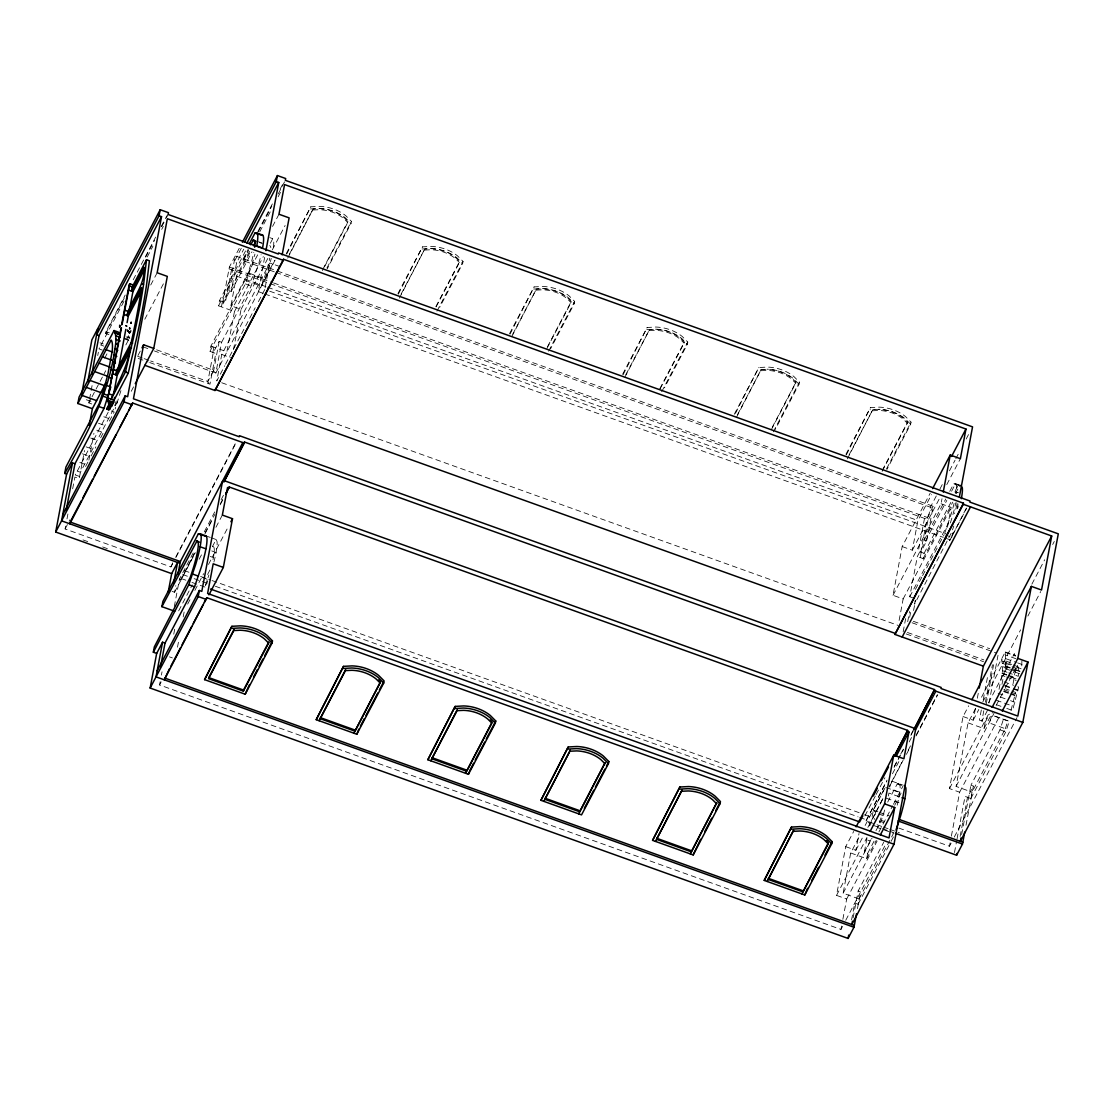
<?xml version="1.0" encoding="UTF-8"?>
<svg xmlns="http://www.w3.org/2000/svg" width="1114" height="1114" viewBox="0 0 1114 1114"><rect width="100%" height="100%" fill="white"/><g stroke="black" fill="none" stroke-linecap="round" stroke-linejoin="round"><path stroke-width="0.75" stroke-dasharray="5 3.75" d="M999.049 689.301C1000.595 679.637 1004.717 669.054 1001.347 659.446L1012.515 663.443M1002.001 684.33L1005.775 663.234L1005.246 652.01L979.944 700.205M1005.176 688.257L1017.291 665.169L1018.488 669.11L1018.335 676.309L1008.755 672.884M1021.9 660.867L1021.719 668.957L1015.926 666.882L1012.863 684.971M172.545 563.865L170.929 566.929L65.099 528.969L65.726 525.613M66.993 518.915L68.567 510.546M72.661 488.781L74.875 477.057L79.219 478.616L84.511 450.516M91.724 403.95L88.828 402.906L89.217 400.789M89.538 399.118L92.378 384.052M97.726 355.575L98.366 352.233M108.907 334.632L105.663 333.462L105.997 331.666L125.214 295.057M88.883 460.152L93.924 433.346M149.694 362.551L209.975 384.177L215.754 353.458L209.947 351.37L210.95 346.078L246.723 276.885A38.154 5.709 -70.3 0 0 253.797 252.418M210.95 346.078L226.894 351.801L234.469 311.544L218.525 305.821L219.528 300.529L246.097 249.912M170.929 566.929L172.74 562.807M212.858 352.414L213.846 347.122M222.424 301.574L221.421 306.865L250.274 251.931M239.232 248.325L229.373 267.082L222.856 301.727L228.732 290.545L235.249 255.9L274.643 270.034M208.666 383.703L208.847 382.756L207.691 382.339L213.289 352.567L219.166 341.385L221.63 342.277L215.851 372.995L154.414 350.952M231.503 269.769L225.32 302.604L219.528 300.529M219.166 341.385L213.554 371.157L214.724 371.561L214.542 372.522M172.113 591.381L174.578 592.258L175.817 585.644M228.732 290.545L231.197 291.422L236.572 262.82L243.743 249.188M842.56 926.375L840.959 929.424L159.553 684.971L160.179 681.684M161.419 675.084L162.031 671.798M174.299 606.587L179.493 579.043L194.699 550.065M279.948 266.594L269.797 262.96L221.756 354.475L216.77 380.96L224.777 365.712M233.48 349.712L241.07 309.386L230.918 305.751L236.502 276.091L250.121 250.163M179.493 579.043L180.941 579.572L194.755 552.572M274.267 271.816L243.172 260.662L247.489 251.291M173.756 634.186L174.703 629.159M177.502 647.192L179.076 638.795M183.183 616.947L184.144 611.906M263.127 293.358L258.225 291.59L264.951 255.788M265.132 287.788L269.797 262.96M286.702 254.131L310.82 206.828L319.426 206.355A34.269 24.745 10.7 0 1 345.967 215.879L351.425 221.394L351.021 223.51L327.293 268.697M287.704 258.114L313.159 208.945L319.662 208.638A31.15 22.489 10.7 0 1 343.78 217.3L347.944 221.435L347.749 222.494L322.503 270.591M398.339 294.18L422.457 246.876L431.062 246.403A34.269 24.745 10.7 0 1 457.589 255.928L463.048 261.442L462.658 263.558L439.724 307.241M399.341 298.162L424.782 248.993L431.299 248.687A31.15 22.489 10.7 0 1 455.417 257.348L459.581 261.484L459.386 262.542L434.92 309.135M509.961 334.228L534.093 286.925L542.685 286.451A34.269 24.745 10.7 0 1 569.226 295.976L574.685 301.49L574.295 303.607L550.567 348.793M511.758 336.707L536.419 289.055L542.922 288.735A31.15 22.489 10.7 0 1 567.054 297.396L571.217 301.532L571.022 302.59L546.556 349.183M623.046 374.805L647.178 327.488L655.77 327.029A34.269 24.745 10.7 0 1 682.311 336.539L687.77 342.054L687.38 344.17L664.431 387.867M624.843 377.27L649.504 329.619L656.007 329.312A31.15 22.489 10.7 0 1 680.139 337.96L684.302 342.095L684.107 343.154L658.847 391.265M735.477 413.35L758.815 367.536L767.407 367.077A34.269 24.745 10.7 0 1 793.948 376.588L799.406 382.102L799.003 384.219L775.274 429.419M736.479 417.318L761.141 369.667L764.357 369.375M771.278 429.809L795.73 383.216L795.939 382.144L791.762 378.008A31.15 22.489 10.7 0 0 767.643 369.361L758.411 369.653M846.32 454.902L870.452 407.585L879.043 407.125A34.269 24.745 10.7 0 1 905.585 416.636L911.043 422.15L910.639 424.267L886.911 469.467M847.322 458.871L872.777 409.715L875.994 409.437M882.121 471.361L907.367 423.264L907.576 422.206L903.398 418.056A31.15 22.489 10.7 0 0 879.28 409.409L870.048 409.715M842.866 919.301L846.682 899.026L836.53 895.378L845.707 846.654L853.714 831.406M899.109 620.442L903.162 598.928L893.01 595.294L902.173 546.57L930.204 493.182M851.569 919.899L854.744 903.05L858.086 904.248L859.075 898.942L843.131 893.219L850.706 852.976L860.314 834.651M840.959 929.424L841.599 926.054M845.707 846.654L855.858 850.288L859.005 833.551M902.173 546.57L912.324 550.205L917.908 520.544L931.527 494.616M881.731 826.449L866.038 820.823L887.064 780.106M903.162 631.833L905.64 618.604M912.658 597.814L909.748 596.77L917.323 556.527L946.816 500.353M924.509 518.386L918.326 551.221L924.119 553.31L923.13 558.601L917.323 556.527M868.795 821.812L868.614 822.773L869.769 823.176L868.683 828.997M850.706 852.976L866.65 858.699L867.653 853.394L864.311 852.196L867.124 837.282M907.701 621.668L909.623 611.461M933.184 506.285L927.308 517.467L920.791 552.112L926.667 540.931L933.184 506.285L276.272 270.618M920.234 557.557L921.222 552.266M853.101 917.839L858.156 890.977L883.722 842.281M870.549 825.14L873.362 810.156L885.296 787.417M909.651 617.351L911.21 609.08M926.667 540.931L924.202 540.039L930.385 507.204L936.749 495.076M872.638 818.665L884.098 796.176M874.671 810.63L874.49 811.577L875.646 811.995L874.239 819.472M915.304 600.181L914.552 604.15L951.481 532.589M857.46 908.648L860.621 891.854L858.156 890.977M864.311 852.196L870.187 841.014L870.814 837.7M913.577 610.486L915.499 600.279M893.01 595.294L941.052 503.765L942.012 498.724M947.471 527.27L951.203 507.413L941.052 503.765M966.158 508.485L949.574 540.75L966.743 508.054M951.662 537.853L953.278 529.317M957.135 508.833L958.096 503.709M951.384 836.099L959.641 792.207L949.49 788.573L963.053 716.539L968.679 705.816M957.037 838.939L965.044 796.413L970.837 798.487L972.035 792.138L956.091 786.414L968.052 722.861L975.975 707.752M898.789 828.05L949.476 846.236L950.117 842.852M963.053 716.539L973.204 720.173L975.739 706.68M977.326 698.227L978.287 693.173M954.475 852.558L956.717 840.638M981.323 709.938L979.401 720.145L985.194 722.22L983.996 728.584L968.052 722.861M983.244 699.731L987.728 675.906M960.143 836.419L967.509 797.29L973.385 786.108L970.921 785.231L1000.01 729.809L1004.16 716.97M983.787 710.802L981.866 721.023L987.742 709.841M985.389 702.28L992.449 664.779M961.633 834.567L970.921 785.231M986.224 703.853L993.591 664.724M966.019 825.237L973.385 786.108M989.023 703.018L998.005 655.311M1006.764 708.407L1012.556 710.495L1018.656 687.059L1014.311 685.5M1011.011 710.342L1015.606 692.421L1010.816 690.708M120.939 390.61L115.16 408.991M956.091 786.414L994.008 713.336M1005.329 728.723L1007.85 720.911L991.906 715.188L989.385 723L1005.329 728.723L972.035 792.138M970.837 798.487L1005.803 731.898L1009.242 721.287L993.284 715.564M952.484 529.86L953.807 525.989M875.98 830.654L881.383 820.364L884.502 810.686A45.966 6.879 -70.3 0 0 885.449 807.441M209.947 351.37L245.386 283.889L252.321 263.531A45.966 6.879 -70.3 0 0 254.925 254.117M221.63 342.277L251.179 285.978L258.114 265.619A45.966 6.879 -70.3 0 0 261.094 254.73M944.686 533.23L951.119 514.236A45.966 6.879 -70.3 0 0 954.099 503.347M133.22 279.795L136.423 273.696M137.231 272.178L155.654 237.087M161.251 226.407L166.863 215.74M105.663 333.462L125.687 295.321M145.697 257.195L154.512 240.415M161.711 226.685L165.721 219.054M166.529 217.536L168.13 214.487M123.919 301.407L98.993 348.877L102.251 350.061M147.229 257L152.855 246.291M161.697 229.442L163.312 226.379M104.646 358.276L107.877 352.121M88.828 402.906L91.237 398.311M92.044 396.779L99.271 382.993M100.079 381.475L105.705 370.753M150.724 284.989L157.158 272.749M126.94 338.781L128.542 335.746L129.572 337.848L125.673 345.284A75.849 11.335 -70.3 0 1 126.425 346.844M144.792 319.258L164.092 282.51M108.225 412.152L75.265 474.94L79.623 476.5M137.969 355.491L140.392 350.896M117.611 401.416L80.417 472.266L77.186 471.111M85.569 466.515L87.964 461.962M91.139 455.918L95.901 446.825M100.678 437.746L104.646 430.185M109.409 421.106L114.185 412.013L111.289 410.982M131.243 391.293L133.652 386.697M65.099 528.969L69.917 519.778M241.278 248.297L234.107 261.943L236.572 262.82M218.525 305.821L248.171 249.355M257.835 231.587L272.958 202.79M280.115 189.143L282.51 184.59M243.172 260.662L248.742 250.051M258.295 231.865L271.816 206.104M278.194 193.975L284.557 181.847M259.729 231.851L271.746 208.972M278.152 196.774L281.355 190.675M231.197 291.422L251.959 251.861M230.918 305.751L258.156 253.895M272.568 226.434L278.973 214.236M234.469 311.544L263.322 256.61M273.431 247.085A45.966 6.879 -70.3 0 0 273.654 240.666L272.721 238.688L268.934 245.916L269.616 245.693A38.154 5.709 -70.3 0 1 270.813 247.642M241.07 309.386L268.293 257.529M272.303 249.898L285.114 225.501M258.225 291.59L274.601 260.384M215.851 372.995L275.102 260.119M225.571 364.181L240.791 335.203M241.599 333.671L255.203 307.743M258.406 301.643L264.812 289.445M286.312 253.519L310.82 206.828M289.473 254.048L313.159 208.945M322.698 269.532L347.944 221.435M326.903 268.084L351.425 221.394M175.956 556.68L235.458 443.372M175.761 557.738L236.057 442.899M204.322 531.754L214.724 511.925M221.129 499.726L224.332 493.627M205.157 532.743L214.779 514.445M220.377 503.765L222.786 499.183M180.941 579.572L194.546 553.63M204.962 533.801L212.969 518.553M220.182 504.823L222.577 500.256M174.578 592.258L195.354 552.697M199.127 559.298L203.138 551.681M215.949 527.27L222.354 515.072M178.658 610.862L192.276 584.92M212.314 546.765L216.116 539.524L217.035 541.515A45.966 6.879 -70.3 0 1 213.874 562.18M187.653 604.122L190.062 599.555M194.866 590.406L203.681 573.626M208.485 564.464L228.495 526.337M207.58 574.476L209.975 569.895M207.775 581.23L204.739 587.008L206.048 583.444A38.154 5.709 -70.3 0 0 207.51 579.183M159.553 684.971L161.154 681.921M397.935 293.567L422.457 246.876M401.11 294.096L424.782 248.993M435.908 306.573L459.581 261.484M436.953 311.154L463.048 261.442M509.571 333.615L534.093 286.925M512.746 334.144L536.419 289.055M547.545 346.621L571.217 301.532M548.589 351.202L574.685 301.49M622.656 374.193L647.178 327.488M625.831 374.708L649.504 329.619M659.836 388.702L684.302 342.095M661.674 391.766L687.77 342.054M734.293 414.241L758.815 367.536M737.468 414.756L761.141 369.667M772.267 427.247L795.939 382.144M773.311 431.814L799.406 382.102M845.93 454.289L870.452 407.585M849.105 454.804L872.777 409.715M882.316 470.303L907.576 422.206M886.521 468.855L911.043 422.15M939.924 489.018L943.112 482.947M949.476 470.818L955.046 460.221M955.84 458.703L959.822 451.114M966.186 439L969.375 432.928M912.324 550.205L940.355 496.816M946.761 484.618L960.379 458.69M924.202 540.039L945.772 498.961M949.755 491.358L953.751 483.741L959.405 484.868M951.593 491.246L955.575 483.657L961.382 485.746M954.684 491.942L958.263 492.75L954.684 491.942L958.486 484.701L959.405 486.693M924.119 553.31L951.495 501.161M955.534 493.488L959.558 485.829L953.751 483.741M923.13 558.601L952.776 502.136M903.162 598.928L951.203 507.413M909.748 596.77L948 523.914M915.429 589.362L921.821 577.191M922.615 575.673L938.587 545.247M939.394 543.716L944.185 534.595M864.896 815.88L875.312 796.05M876.105 794.519L884.92 777.739M894.264 766.376L899.875 755.696M900.669 754.178L903.078 749.597M911.085 734.349L914.288 728.25M866.038 820.823L886.869 781.165M894.069 767.435L903.677 749.137M910.89 735.407L914.093 729.308M865.132 825.502L885.157 787.347L900.196 792.263M892.467 773.784L899.625 760.138M909.177 741.952L912.352 735.894M891.325 782.39L902.591 760.946M908.216 750.237L910.625 745.642M916.251 734.92L937.153 695.108M855.858 850.288L863.865 835.04M867.862 827.41L883.875 796.914M889.515 786.512L903.106 760.305M906.406 754.359L910.43 746.7M916.056 735.978L937.765 694.635M836.53 895.378L866.971 837.422M887.691 802.094L897.285 783.838L902.939 784.952M843.131 893.219L871.97 838.285M867.653 853.394L874.894 839.594M878.918 831.921L892.606 805.854M893.414 804.322L903.078 785.913M866.65 858.699L876.272 840.374M894.695 805.283L901.101 793.071L889.947 789.06M846.682 899.026L877.108 841.056M845.763 920.275L885.811 844.008M859.075 898.942L893.525 833.328L882.372 829.317M858.086 904.248L890.295 842.894M891.089 841.362L893.512 836.767M1031.87 584.168L1044.681 559.771M1052.688 544.509L1054.29 541.46M973.204 720.173L978.83 709.465M982.854 701.806L1020.633 629.828M1027.874 616.056L1040.727 591.548M988.508 702.795L1014.367 653.542L1016.093 658.778L1005.956 655.143M949.49 788.573L988.884 713.531M985.194 722.22L989.427 714.158M983.996 728.584L992.463 712.445M996.125 705.482L1004.438 689.65M959.641 792.207L999.035 717.179M949.476 846.236L951.091 843.173M954.294 837.046L1017.012 717.611M310.43 208.945L319.022 208.471A34.269 24.745 10.7 0 1 345.563 217.996L351.021 223.51M312.95 210.003L319.453 209.697A31.15 22.489 10.7 0 1 343.585 218.358L347.749 222.494M422.067 248.993L430.658 248.519A34.269 24.745 10.7 0 1 457.2 258.044L462.658 263.558M424.587 250.065L431.09 249.745A31.15 22.489 10.7 0 1 455.222 258.406L459.386 262.542M533.69 289.041L542.295 288.568A34.269 24.745 10.7 0 1 568.836 298.092L574.295 303.607M536.224 290.113L542.727 289.793A31.15 22.489 10.7 0 1 566.845 298.455L571.022 302.59M646.774 329.605L655.38 329.145A34.269 24.745 10.7 0 1 681.921 338.656L687.38 344.17M649.309 330.677L655.812 330.371A31.15 22.489 10.7 0 1 679.93 339.018L684.107 343.154M760.946 370.725L767.449 370.419A31.15 22.489 10.7 0 1 791.567 379.066L795.73 383.216M872.582 410.774L879.085 410.467A31.15 22.489 10.7 0 1 903.203 419.115L907.367 423.264M269.825 237.644L272.721 238.688M258.448 241.682L261.637 242.824M259.144 242.406L262.403 243.576M275.896 272.401L932.85 508.081M249.202 273.222L265.146 278.946L268.265 269.254A45.966 6.879 -70.3 0 0 271.245 258.378M229.373 267.082L271.969 282.371M273.612 282.956L927.308 517.467M229.038 268.892L926.973 519.277M236.502 276.091L265.981 286.66M267.625 287.259L917.908 520.544M245.4 280.45L261.358 286.173L262.667 282.608A38.154 5.709 -70.3 0 0 269.755 258.142M269.727 291.2L946.218 533.898M245.386 283.889L251.179 285.978M945.633 535.11L949.977 536.669M264.756 293.943L943.238 537.352M944.867 537.937L949.769 539.691M221.756 354.475L230.445 357.594M126.676 336.818L129.572 337.848M1005.246 652.01L1015.397 655.645M126.885 337.264L129.795 338.294M1005.469 652.442L1015.62 656.09M105.997 331.666L109.269 332.835M123.946 338.099L128.848 339.854M156.601 349.81L213.721 370.308L207.845 381.489L150.669 360.978M913.271 621.278L989.678 648.682M124.476 338.907L128.82 340.466M143.038 346.872L147.911 348.612M912.074 622.768L995.832 652.818M1006.053 658.75L1016.205 662.398M1017.653 662.914L1021.998 664.473M1002.113 660.992L1011.679 664.431M1013.267 665.002L1018.057 666.715M1005.775 663.234L1014.478 666.353M221.686 382.729L898.176 625.414M1002.544 663.387L1010.509 666.256M1012.111 666.826L1018.488 669.11M1005.441 665.935L1014.144 669.054M1015.592 669.584L1019.937 671.143M1005.385 666.367L1014.088 669.486M1015.536 670.015L1019.881 671.575M100.023 342.806L103.296 343.989M137.607 356.285L142.508 358.054M144.138 358.638L149.039 360.393M907.409 632.46L983.801 659.864M1002.628 666.604L1009.006 668.887M1010.607 669.458L1018.572 672.327M1005.12 668.539L1012.361 671.143M1015.272 672.174L1019.616 673.733M100.539 344.922L103.811 346.092M138.22 358.429L148.051 361.966M906.197 633.95L983.523 661.688M1002.377 670.6L1007.167 672.313M1002.085 673.009L1006.875 674.722M1008.462 675.293L1016.441 678.161M1002.029 673.441L1006.819 675.154M1008.407 675.725L1016.386 678.579M1011.345 677.201L1017.138 679.275M1001.792 675.321L1004.981 676.463M1006.583 677.034L1016.149 680.459M1004.076 681.852L1013.643 685.277M1004.912 685.375L1012.153 687.979M1013.601 688.494L1017.959 690.053M1004.772 685.973L1010.565 688.048M1013.462 689.093L1017.82 690.652M1006.039 688.995L1009.228 690.137M1003.895 689.705L1009.688 691.794M1011.136 692.309L1016.943 694.384M1003.825 691.014L1014.993 695.025M1003.686 691.613L1008.476 693.326M1010.064 693.897L1014.854 695.623M998.116 693.228L1006.095 696.097M1000.4 697.03L1006.193 699.119M1010.551 700.678L1014.896 702.238M996.306 700.219L1012.25 705.942M996.612 704.772L1000.957 706.332M86.321 399.745L92.128 401.834M1000.01 729.809L1005.803 731.898M103.811 416.761L108.643 418.502M98.492 423.25L104.925 425.562M96.751 430.199L101.583 431.94M90.721 438.039L97.169 440.35M86.098 446.853L92.532 449.165M82.436 453.816L88.883 456.127M79.818 462.463L84.65 464.204M891.854 781.151L902.006 784.785M205.965 535.89L210.309 537.449M211.757 537.965L216.116 539.524M897.285 783.838L901.63 785.398M899.082 796.705L888.93 793.071A45.966 6.879 -70.3 0 1 887.816 798.376M211.744 550.929L216.088 552.488M886.257 798.167L899.012 802.748M210.226 556.443L213.415 557.585M873.362 810.156L877.902 811.786M879.517 812.371L889.223 815.852M878.709 814L886.772 816.896M881.383 820.364L884.279 821.408M184.214 570.563L189.129 572.331M200.576 576.439L210.393 579.948M212.022 580.547L863.03 814.083M864.659 814.668L872.833 817.606M202.734 577.693L207.079 579.252M879.183 821.018L884.084 822.773M182.682 574.532L187.584 576.3M194.128 578.639L207.204 583.332M215.378 586.27L858.059 816.827M859.702 817.425L866.246 819.765M83.007 539.914L87.909 541.669M102.613 546.946L107.515 548.701M883.346 827.034L888.192 828.774M889.808 829.359L899.513 832.826M872.833 825.182L880.896 828.078M882.511 828.649L893.776 832.701M880.77 828.746L877.581 827.605L878.89 824.026A38.154 5.709 -70.3 0 0 882.163 814.153M181.136 578.5L186.038 580.269M191.984 582.441L205.658 587.301M867.722 840.123L870.187 841.014M169.481 656.87L172.392 657.914M955.06 483.295L956.508 485.648A45.966 6.879 -70.3 0 1 956.285 492.068M898.58 783.393L900.028 785.732A45.966 6.879 -70.3 0 1 896.464 807.929M910.639 424.267L905.181 418.767A34.269 24.745 10.7 0 0 878.64 409.242M799.003 384.219L793.544 378.704A34.269 24.745 10.7 0 0 767.017 369.194M116.232 401.04A75.849 11.335 -70.3 0 1 113.712 408.852M212.997 546.528A38.154 5.709 -70.3 0 1 212.482 561.985M208.889 574.963A38.154 5.709 -70.3 0 1 207.984 577.762M955.366 491.706A38.154 5.709 -70.3 0 1 956.564 493.655M950.353 522.939A38.154 5.709 -70.3 0 0 955.784 502.762L958.681 503.807A38.154 5.709 -70.3 0 1 957.748 508.207M956.996 504.391A45.966 6.879 -70.3 0 1 954.503 513.638M889.989 784.827A45.966 6.879 -70.3 0 1 889.821 787.18"/><path stroke-width="1.5" d="M119.616 327.238L119.671 325.622L119.797 326.778M168.158 592.356L171.681 573.64L55.7 532.032L66.603 474.091L64.723 473.422C85.806 436.089 106.888 398.018 113.92 355.241C114.798 347.22 117.945 338.183 114.032 330.552L79.066 397.141L77.883 403.505L92.378 408.699L89.231 425.437M108.239 398.116L114.032 400.204L128.277 373.065L136.061 340.369A350.033 52.33 -70.3 0 0 146.7 283.833L149.415 260.787L146.505 259.743L143.803 282.789A350.033 52.33 -70.3 0 1 133.165 339.324L125.381 372.034L111.135 399.16C117.666 382.074 128.277 366.325 130.101 347.415L131.549 347.93M119.713 325.191L119.769 326.611M130.101 347.415L115.717 374.791L116.524 370.558L131.174 342.639L133.332 332.752A343.794 51.397 -70.3 0 0 140.308 295.683L141.562 287.537L126.885 315.471C131.396 298.956 145.488 285.518 143.998 267.249L131.466 291.116L132.274 286.883L146.505 259.743M130.853 330.83L129.516 332.849L127.748 330.385M64.723 473.422L65.921 467.058L99.202 403.644A75.849 11.335 -70.3 0 0 107.947 373.886L112.208 351.244A75.849 11.335 -70.3 0 0 111.163 340.09L77.883 403.505M81.601 394.426L91.863 339.881L160.193 209.724L168.465 212.677L168.13 214.487L278.305 254.02L278.514 252.948L970.057 501.049L969.862 502.108L1058.3 533.843L1022.819 722.387L960.352 841.362L960.992 837.965M66.116 510.672L74.944 463.786L72.48 462.909L61.576 520.851L178.713 562.876L178.881 562.027L180.176 562.5M87.769 381.615L97.74 328.7M91.821 374.123L99.062 335.62L161.53 216.645L159.065 215.754L160.193 209.724M113.642 400.135L113.001 403.547L107.195 401.458L120.966 328.31M121.607 324.912L129.127 284.933L129.767 283.722L134.112 285.281M107.195 401.458L121.468 327.795M122.094 324.453L129.767 283.722M106.916 409.158L107.445 408.142L109.562 409.395L109.771 408.337L108.796 409.841L106.916 409.158L109.896 401.778M108.796 409.841L108.991 408.782M109.618 405.719L109.813 404.647L111.706 405.329L111.497 406.387L109.618 405.719L110.37 404.285M109.228 409.353L107.111 408.1M113.698 393.771L117.165 375.321L129.948 350.98M118.279 369.416L125.826 329.354M127.08 322.67L128.333 316L142.23 289.529M129.447 310.082L132.914 291.631L143.887 270.758M111.497 406.387L113.642 402.321L114.561 397.378M55.7 532.032L124.03 401.876L125.172 395.832L127.637 396.723L161.53 216.645M178.003 574.072L180.357 561.54L70.182 522.02L69.834 523.817L132.636 403.031L244.272 443.094L223.984 481.735L222.535 481.206L201.801 591.381L199.336 590.49L157.158 670.823M135.267 383.634L153.746 348.417L143.609 344.783L133.443 398.798L239.273 436.772L239.468 435.713L941.177 687.449L940.968 688.508L1017.82 716.079L1027.985 662.05L1017.834 658.402L1031.383 586.382L1041.534 590.016L1051.7 535.987L963.262 504.266L963.471 503.208L283.513 259.27L214.974 390.499L144.736 365.295M153.746 348.417L167.309 276.383L157.158 272.749L167.323 218.72L283.304 260.328L214.974 390.499M856.513 913.689L853.965 927.252L848.088 938.434L150.153 688.048L156.67 653.403L153.342 652.219L154.331 646.914L190.104 577.72A38.154 5.709 -70.3 0 0 197.053 540.805L161.906 606.67L174.675 611.238M161.906 606.67L162.909 601.365L198.334 533.885L200.562 534.079L201.091 535.792A45.966 6.879 -70.3 0 1 195.702 564.38L188.767 584.739L153.342 652.219M160.583 666.659L165.011 643.112L162.547 642.221L156.03 676.866L853.965 927.252M173.714 582.873L177.558 562.459L171.681 573.64M169.398 668.929L164.287 679.832L206.8 597.689L894.013 844.231L851.834 924.564L852.461 921.208M150.153 688.048L198.208 596.533L199.336 590.49M244.453 242.239L276.286 181.61L277.428 175.566L285.685 178.532L285.351 180.329L972.55 426.871L959.377 496.872M265.926 250.678L278.751 182.487L276.286 181.61M223.984 481.735L244.467 442.021L934.576 689.608L914.093 729.308L915.541 729.823L894.013 844.231M225.78 494.143L229.192 486.985L907.687 730.408L894.681 755.863M244.272 443.094L244.467 442.021M208.917 594.89L223.329 567.43L232.506 518.706L222.354 515.072L227.535 487.528L228.983 488.043M282.162 254.841L289.125 217.871L278.973 214.236L284.557 184.576L965.963 429.029L960.379 458.69L950.228 455.041L932.613 488.6M283.304 260.328L283.513 259.27M204.586 679.637L231.879 626.305L240.485 625.831A34.269 24.745 10.7 0 1 267.012 635.356L272.47 640.87L272.081 642.987L245.191 694.203L204.586 679.637L231.879 626.305M233.815 630.552L234.01 629.494L208.764 677.591L243.548 690.067L243.353 691.126L208.555 678.649L233.815 630.552L240.318 630.232A31.15 22.489 10.7 0 1 264.436 638.893L268.613 643.029L243.353 691.126M245.191 694.203L249.536 684.553M268.613 643.029L268.808 641.97L243.548 690.067M316.223 719.686L343.516 666.353L352.108 665.88A34.269 24.745 10.7 0 1 378.649 675.404L384.107 680.919L383.717 683.035L356.814 734.251L316.223 719.686L343.516 666.353M345.646 669.542L320.191 718.697L354.99 731.174L380.445 682.019L378.495 679.888M356.814 734.251L358.805 729.127M353.918 733.207L380.445 682.019M427.86 759.734L455.153 706.401L463.744 705.928A34.269 24.745 10.7 0 1 490.285 715.453L495.744 720.967L495.34 723.083L468.451 774.3L427.86 759.734L455.153 706.401M457.283 709.59L431.828 758.745L466.627 771.222L492.082 722.067L490.132 719.936M468.451 774.3L468.855 772.183M540.944 800.312L568.237 746.965L576.829 746.505A34.269 24.745 10.7 0 1 603.37 756.016L608.829 761.53L608.425 763.647L581.536 814.877L540.944 800.312L568.237 746.965M543.841 801.342L570.368 750.154L544.913 799.309L579.712 811.8L605.153 762.644L578.639 813.833M652.581 840.36L679.874 787.013L688.466 786.554A34.269 24.745 10.7 0 1 715.007 796.064L720.466 801.579L720.062 803.695L693.173 854.925L652.581 840.36L679.874 787.013M655.478 841.404L682.005 790.202L656.55 839.357L691.348 851.848L716.789 802.693L690.276 853.881M693.173 854.925L700.692 839.246M764.218 880.408L791.497 827.075L800.103 826.602A34.269 24.745 10.7 0 1 826.644 836.127L832.102 841.627L831.698 843.758L804.809 894.974L764.218 880.408L791.497 827.075M767.114 881.453L793.628 830.25L768.187 879.419L802.971 891.896L828.426 842.741L826.477 840.597M804.809 894.974L807.58 888.331M979.234 688.104L983.37 666.158L894.932 634.423L963.471 503.208M848.088 938.434L848.715 935.064M870.173 831.322L884.586 803.862L893.748 755.139L903.9 758.773L908.94 731.982L907.492 731.466M943.266 492.012L950.228 455.041M884.586 803.862L894.737 807.497L889.014 837.909L207.608 593.456L213.192 563.795L223.329 567.43M914.093 729.308L934.576 689.608M895.391 833.272L956.606 855.232L956.94 853.435M956.606 855.232L962.482 844.05L964.738 832.047M129.558 332.487L129.475 331.972M74.944 463.786L104.034 408.378L110.787 386.976L106.429 385.416M896.018 829.944L900.446 816.409A45.966 6.879 -70.3 0 0 905.835 787.821L904.387 785.467M165.011 643.112L194.56 586.813L201.509 566.455A45.966 6.879 -70.3 0 0 206.884 537.867L206.368 536.168L204.141 535.973M159.065 215.754L96.598 334.729L99.062 335.62M92.378 408.699L106.039 382.673M66.603 474.091L72.48 462.909M109.228 402.182L108.476 403.616L112.249 404.967M107.348 408.671L109.813 404.647M109.632 407.237L110.161 406.22M109.562 409.395L111.706 405.329M141.993 347.833L143.609 344.783M62.704 514.807L125.172 395.832M70.976 520.489L81.392 500.659M82.993 497.61L92.601 479.298M94.203 476.249L115.828 435.073M119.825 427.442L127.038 413.712M128.639 410.662L132.636 403.031M242.406 242.253L277.428 175.566M246.918 243.117L278.751 182.487M249.313 243.785L254.953 233.049L257.181 233.244L257.696 234.957A45.966 6.879 -70.3 0 1 256.749 245.929L262.556 248.004A45.966 6.879 -70.3 0 0 263.503 237.031L262.974 235.319L260.746 235.124M250.58 244.774L253.658 239.97A38.154 5.709 -70.3 0 1 254.688 247.238M253.477 245.818L255.886 241.237L252.975 240.206M180.357 561.54L242.824 442.564M225.989 493.084L229.192 486.985M156.67 653.403L162.547 642.221M230.904 521.756L232.506 518.706M170.999 665.907L180.552 647.707M182.139 644.686L191.692 626.486M193.279 623.464L202.832 605.278M204.419 602.242L206.8 597.689M253.491 677.02L257.445 669.486M259.033 666.478L262.988 658.945M264.561 655.937L272.47 640.87M319.119 720.73L345.451 670.6L351.954 670.294A31.15 22.489 10.7 0 1 376.072 678.941L380.236 683.077M360.379 726.105L364.334 718.572M365.921 715.564L377.785 692.964M379.359 689.956L383.313 682.422M430.756 760.778L457.074 710.648L463.591 710.342A31.15 22.489 10.7 0 1 487.709 718.99L491.873 723.125L465.555 773.255M469.648 770.679L473.603 763.146M475.177 760.138L484.674 742.049M486.247 739.042L495.744 720.967M584.307 808.235L593.804 790.16M595.377 787.138L604.874 769.064M606.462 766.056L608.829 761.53M704.647 831.712L711.762 818.149M715.717 810.616L719.672 803.083M951.537 456.475L965.963 429.029M894.932 634.423L963.262 504.266M902.173 637.027L970.517 506.87M801.913 893.929L828.231 843.799L824.068 839.664A31.15 22.489 10.7 0 0 799.936 831.002L793.433 831.309M811.535 880.798L818.651 867.235M824.973 855.19L832.102 841.627M856.109 826.825L893.748 755.139M862.849 815.824L859.646 821.923L210.574 589.069M873.265 795.995L877.261 788.364M881.271 780.733L888.471 767.017M894.082 756.336L907.687 730.408M896.129 756.392L908.94 731.982M915.541 729.823L935.83 691.181M880.311 834.957L894.737 807.497M983.37 666.158L1051.7 535.987M971.895 699.689L1031.383 586.382M992.101 707.404L1017.834 658.402M1002.252 711.052L1027.985 662.05M231.489 628.421L240.081 627.948A34.269 24.745 10.7 0 1 266.622 637.473L272.081 642.987M343.112 668.47L351.718 667.996A34.269 24.745 10.7 0 1 378.259 677.521L383.717 683.035M454.749 708.518L463.354 708.044A34.269 24.745 10.7 0 1 489.882 717.569L495.34 723.083M567.834 749.095L576.439 748.622A34.269 24.745 10.7 0 1 602.966 758.147L608.425 763.647M570.159 751.212L576.676 750.906A31.15 22.489 10.7 0 1 600.794 759.553L604.958 763.703M679.47 789.144L688.062 788.67A34.269 24.745 10.7 0 1 714.603 798.195L720.062 803.695M681.796 791.26L688.299 790.954A31.15 22.489 10.7 0 1 712.431 799.615L716.594 803.751M791.107 829.192L799.699 828.719A34.269 24.745 10.7 0 1 826.24 838.243L831.698 843.758M256.777 232.965L262.584 235.04M254.953 233.049L259.297 234.608M142.063 283.861L143.511 284.376M129.363 285.838L132.274 286.883M128.57 290.072L132.914 291.631M124.782 310.207L129.127 311.767M123.988 314.44L128.333 316M114.032 330.552L118.39 332.111L119.644 334.66L115.285 333.1M115.076 332.654L119.421 334.214M115.772 335.787L120.117 337.347M131.174 342.639L132.636 343.14M115.884 339.394L120.228 340.954M115.605 343.878L118.502 344.922M114.937 349.183L117.847 350.228M106.109 349.74L112.542 352.052M215.169 389.427L895.127 633.365M113.92 355.241L116.817 356.285M102.391 356.814L112.054 360.282M112.542 361.98L115.438 363.025M124.462 371.059L125.91 371.575M125.381 372.034L128.277 373.065M99.049 363.178L110.328 367.23M113.614 369.514L117.973 371.087M110.815 369.319L113.712 370.363M112.82 373.761L117.165 375.321M94.634 371.589L107.515 376.212M108.768 377.159L111.665 378.203M89.997 380.417L104.493 385.611M109.033 393.883L111.929 394.927M934.381 690.666L1022.819 722.387M86.349 387.38L100.845 392.574M103.839 393.98L108.183 395.54M124.03 401.876L132.301 404.842M103.115 396.208L107.459 397.768M107.835 400.246L113.642 402.321M82.116 395.442L96.612 400.636M99.689 406.819L104.034 408.378M224.193 480.663L914.288 728.25M200.158 533.801L205.965 535.89M198.334 533.885L202.678 535.444M196.37 541.042L199.559 542.184M901.978 797.749L904.888 798.794M200.144 546.765L205.937 548.84M898.914 819.333L962.816 842.254M898.037 820.934L962.482 844.05M192.583 574.058L198.389 576.133M188.767 584.739L194.56 586.813M198.208 596.533L206.466 599.499M320.386 717.639L355.185 730.116M432.023 757.687L466.822 770.164M545.108 798.251L579.907 810.741M656.745 838.299L691.543 850.79M768.381 878.347L803.18 890.838M164.635 678.022L854.299 925.442M960.853 485.384L962.301 487.723A45.966 6.879 -70.3 0 1 961.354 498.696M127.386 330.134L129.516 332.849M128.194 331.123L129.321 332.71M129.6 327.906L129.739 328.853L129.6 327.906M131.146 322.308L130.979 323.255L131.146 322.308M125.924 325.636L126.662 326.151L125.924 325.636"/></g></svg>
